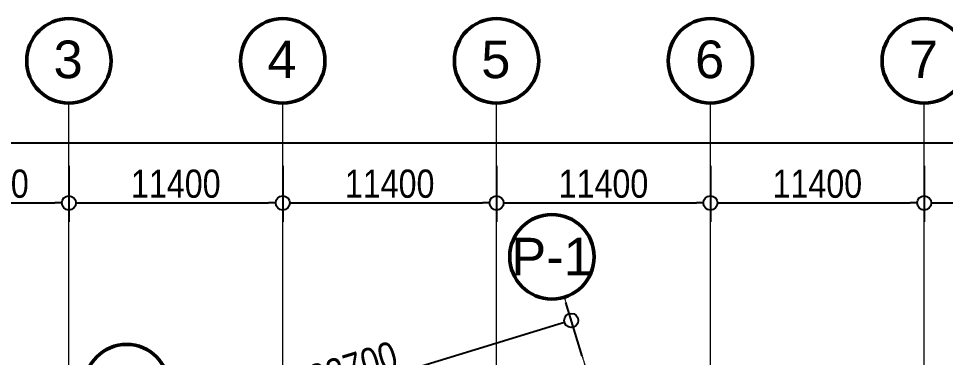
# Model space of a CAD drawing. Header units: millimetres. Extents: x 813027 to 1148939, y -931049 to -10.
# Drawn here: x 883357 to 932771, y -28665 to -10635 of the extents above; entities that cross this region are included whole.
import ezdxf

# ---------------------------------------------------------------- set-up
doc = ezdxf.new("R2010")
doc.units = ezdxf.units.MM
doc.linetypes.add('DPA_Grid _ Level 500', pattern=[5.5, 2.75, -0.75, 1.25, -0.75])
for name, color, linetype, lineweight in [('A-ANNO-DIMS', 1, 'Continuous', 9), ('S-GRID', 251, 'Continuous', 9), ('S-GRID-IDEN', 3, 'Continuous', 50)]:
    doc.layers.add(name, color=color, linetype=linetype, lineweight=lineweight)
doc.styles.add('Arial', font='arial.ttf', dxfattribs={"height": 2000})
doc.styles.add('Arial Narrow', font='ARIALN.TTF', dxfattribs={"height": 1500})
doc.dimstyles.new('DPA-DIM-3_0_C-C', dxfattribs={"dimscale": 304.8, "dimtxt": 1535.14646, "dimasz": 2.46063, "dimexe": 3.28084, "dimexo": 0.0625, "dimgap": 0.82021, "dimtad": 1, "dimdec": 0, "dimzin": 0, "dimdsep": 46, "dimtxsty": 'Arial Narrow', "dimblk1": 'DOTBLANK', "dimblk2": 'DOTBLANK', "dimsah": 1, "dimcen": 0.09, "dimdle": 3.28084, "dimadec": 8, "dimazin": 0, "dimtfac": 1, "dimtdec": 4, "dimtix": 1, "dimtmove": 0, "dimatfit": 3, "dimfxl": 6.56168, "dimfxlon": 1, "dimtvp": 1, "dimtolj": 1, "dimtzin": 0, "dimarcsym": 2})
doc.dimstyles.new('DPA-DIM-3_0_C-C_1', dxfattribs={"dimscale": 304.8, "dimtxt": 1535.14646, "dimasz": 2.46063, "dimexe": 3.28084, "dimexo": 0.0625, "dimgap": 0.82021, "dimtad": 1, "dimdec": 0, "dimzin": 0, "dimdsep": 46, "dimtxsty": 'Arial Narrow', "dimblk1": 'DOTBLANK', "dimblk2": 'DOTBLANK', "dimsah": 1, "dimcen": 0.09, "dimdle": 3.28084, "dimadec": 8, "dimazin": 0, "dimtfac": 1, "dimtdec": 4, "dimtix": 1, "dimtmove": 2, "dimatfit": 3, "dimfxl": 6.56168, "dimfxlon": 1, "dimtvp": 1, "dimtolj": 1, "dimtzin": 0, "dimarcsym": 2})

# ---------------------------------------------------------------- blocks, each defined once
blk = doc.blocks.new('Grid - 100 Scale-586761-4160 - LOWER PLATFORM LEVEL - REFLECTED CEILING GENERAL PLAN')
at = {"layer": 'S-GRID-IDEN'}
blk.add_circle((0, 0), 4.5, dxfattribs=at)
blk = doc.blocks.new('_DotBlank')
at = {"color": 0, "linetype": 'ByBlock', "lineweight": -2}
blk.add_line((-0.5, 0), (-1, 0), dxfattribs=at)
blk.add_circle((0, 0), 0.5, dxfattribs=at)
blk = doc.blocks.new('DIMBLOCK2-4160 - LOWER PLATFORM LEVEL - REFLECTED CEILING GENERAL PLAN')
at = {"layer": 'A-ANNO-DIMS', "color": 0, "lineweight": -2, "transparency": 16777216}
for p, q in [((877940, -18466), (877940, -21447)), ((886040, -18466), (886040, -21447)), ((878690, -20447), (885290, -20447))]:
    blk.add_line(p, q, dxfattribs=at)
at = {"layer": 'Defpoints', "color": 0, "transparency": 16777216}
for p in [(877940, -18447), (886040, -18447), (886040, -20447)]:
    blk.add_point(p, dxfattribs=at)
at = {"layer": 'A-ANNO-DIMS', "color": 0, "lineweight": -2, "transparency": 16777216, "xscale": 750, "yscale": 750, "zscale": 750, "rotation": 180}
blk.add_blockref('_DotBlank', (877940, -20447), dxfattribs=at)
at = {"layer": 'A-ANNO-DIMS', "color": 0, "lineweight": -2, "transparency": 16777216, "xscale": 750, "yscale": 750, "zscale": 750}
blk.add_blockref('_DotBlank', (886040, -20447), dxfattribs=at)
at = {"layer": 'A-ANNO-DIMS', "color": 0, "transparency": 16777216, "insert": (881990, -19431), "char_height": 1500, "width": 4561.58, "attachment_point": 5, "style": 'Arial Narrow'}
blk.add_mtext('\\A1;8100', dxfattribs=at)
blk = doc.blocks.new('DIMBLOCK3-4160 - LOWER PLATFORM LEVEL - REFLECTED CEILING GENERAL PLAN')
at = {"layer": 'A-ANNO-DIMS', "color": 0, "lineweight": -2, "transparency": 16777216}
for p, q in [((886040, -18466), (886040, -21447)), ((897440, -18466), (897440, -21447)), ((886790, -20447), (896690, -20447))]:
    blk.add_line(p, q, dxfattribs=at)
at = {"layer": 'Defpoints', "color": 0, "transparency": 16777216}
for p in [(886040, -18447), (897440, -18447), (897440, -20447)]:
    blk.add_point(p, dxfattribs=at)
at = {"layer": 'A-ANNO-DIMS', "color": 0, "lineweight": -2, "transparency": 16777216, "xscale": 750, "yscale": 750, "zscale": 750, "rotation": 180}
blk.add_blockref('_DotBlank', (886040, -20447), dxfattribs=at)
at = {"layer": 'A-ANNO-DIMS', "color": 0, "lineweight": -2, "transparency": 16777216, "xscale": 750, "yscale": 750, "zscale": 750}
blk.add_blockref('_DotBlank', (897440, -20447), dxfattribs=at)
at = {"layer": 'A-ANNO-DIMS', "color": 0, "transparency": 16777216, "insert": (891740, -19431), "char_height": 1500, "width": 5701.97, "attachment_point": 5, "style": 'Arial Narrow'}
blk.add_mtext('\\A1;11400', dxfattribs=at)
blk = doc.blocks.new('DIMBLOCK4-4160 - LOWER PLATFORM LEVEL - REFLECTED CEILING GENERAL PLAN')
at = {"layer": 'A-ANNO-DIMS', "color": 0, "lineweight": -2, "transparency": 16777216}
for p, q in [((897440, -18466), (897440, -21447)), ((908840, -18466), (908840, -21447)), ((898190, -20447), (908090, -20447))]:
    blk.add_line(p, q, dxfattribs=at)
at = {"layer": 'Defpoints', "color": 0, "transparency": 16777216}
for p in [(897440, -18447), (908840, -18447), (908840, -20447)]:
    blk.add_point(p, dxfattribs=at)
at = {"layer": 'A-ANNO-DIMS', "color": 0, "lineweight": -2, "transparency": 16777216, "xscale": 750, "yscale": 750, "zscale": 750, "rotation": 180}
blk.add_blockref('_DotBlank', (897440, -20447), dxfattribs=at)
at = {"layer": 'A-ANNO-DIMS', "color": 0, "lineweight": -2, "transparency": 16777216, "xscale": 750, "yscale": 750, "zscale": 750}
blk.add_blockref('_DotBlank', (908840, -20447), dxfattribs=at)
at = {"layer": 'A-ANNO-DIMS', "color": 0, "transparency": 16777216, "insert": (903140, -19431), "char_height": 1500, "width": 5701.97, "attachment_point": 5, "style": 'Arial Narrow'}
blk.add_mtext('\\A1;11400', dxfattribs=at)
blk = doc.blocks.new('DIMBLOCK5-4160 - LOWER PLATFORM LEVEL - REFLECTED CEILING GENERAL PLAN')
at = {"layer": 'A-ANNO-DIMS', "color": 0, "lineweight": -2, "transparency": 16777216}
for p, q in [((908840, -18466), (908840, -21447)), ((920240, -18466), (920240, -21447)), ((909590, -20447), (919490, -20447))]:
    blk.add_line(p, q, dxfattribs=at)
at = {"layer": 'Defpoints', "color": 0, "transparency": 16777216}
for p in [(908840, -18447), (920240, -18447), (920240, -20447)]:
    blk.add_point(p, dxfattribs=at)
at = {"layer": 'A-ANNO-DIMS', "color": 0, "lineweight": -2, "transparency": 16777216, "xscale": 750, "yscale": 750, "zscale": 750, "rotation": 180}
blk.add_blockref('_DotBlank', (908840, -20447), dxfattribs=at)
at = {"layer": 'A-ANNO-DIMS', "color": 0, "lineweight": -2, "transparency": 16777216, "xscale": 750, "yscale": 750, "zscale": 750}
blk.add_blockref('_DotBlank', (920240, -20447), dxfattribs=at)
at = {"layer": 'A-ANNO-DIMS', "color": 0, "transparency": 16777216, "insert": (914540, -19431), "char_height": 1500, "width": 5701.97, "attachment_point": 5, "style": 'Arial Narrow'}
blk.add_mtext('\\A1;11400', dxfattribs=at)
blk = doc.blocks.new('DIMBLOCK6-4160 - LOWER PLATFORM LEVEL - REFLECTED CEILING GENERAL PLAN')
at = {"layer": 'A-ANNO-DIMS', "color": 0, "lineweight": -2, "transparency": 16777216}
for p, q in [((920240, -18466), (920240, -21447)), ((931640, -18466), (931640, -21447)), ((920990, -20447), (930890, -20447))]:
    blk.add_line(p, q, dxfattribs=at)
at = {"layer": 'Defpoints', "color": 0, "transparency": 16777216}
for p in [(920240, -18447), (931640, -18447), (931640, -20447)]:
    blk.add_point(p, dxfattribs=at)
at = {"layer": 'A-ANNO-DIMS', "color": 0, "lineweight": -2, "transparency": 16777216, "xscale": 750, "yscale": 750, "zscale": 750, "rotation": 180}
blk.add_blockref('_DotBlank', (920240, -20447), dxfattribs=at)
at = {"layer": 'A-ANNO-DIMS', "color": 0, "lineweight": -2, "transparency": 16777216, "xscale": 750, "yscale": 750, "zscale": 750}
blk.add_blockref('_DotBlank', (931640, -20447), dxfattribs=at)
at = {"layer": 'A-ANNO-DIMS', "color": 0, "transparency": 16777216, "insert": (925940, -19431), "char_height": 1500, "width": 5701.97, "attachment_point": 5, "style": 'Arial Narrow'}
blk.add_mtext('\\A1;11400', dxfattribs=at)
blk = doc.blocks.new('DIMBLOCK7-4160 - LOWER PLATFORM LEVEL - REFLECTED CEILING GENERAL PLAN')
at = {"layer": 'A-ANNO-DIMS', "color": 0, "lineweight": -2, "transparency": 16777216}
for p, q in [((931640, -18466), (931640, -21447)), ((943040, -18466), (943040, -21447)), ((932390, -20447), (942290, -20447))]:
    blk.add_line(p, q, dxfattribs=at)
at = {"layer": 'Defpoints', "color": 0, "transparency": 16777216}
for p in [(931640, -18447), (943040, -18447), (943040, -20447)]:
    blk.add_point(p, dxfattribs=at)
at = {"layer": 'A-ANNO-DIMS', "color": 0, "lineweight": -2, "transparency": 16777216, "xscale": 750, "yscale": 750, "zscale": 750, "rotation": 180}
blk.add_blockref('_DotBlank', (931640, -20447), dxfattribs=at)
at = {"layer": 'A-ANNO-DIMS', "color": 0, "lineweight": -2, "transparency": 16777216, "xscale": 750, "yscale": 750, "zscale": 750}
blk.add_blockref('_DotBlank', (943040, -20447), dxfattribs=at)
at = {"layer": 'A-ANNO-DIMS', "color": 0, "transparency": 16777216, "insert": (937340, -19431), "char_height": 1500, "width": 5701.97, "attachment_point": 5, "style": 'Arial Narrow'}
blk.add_mtext('\\A1;11400', dxfattribs=at)
blk = doc.blocks.new('DIMBLOCK19-4160 - LOWER PLATFORM LEVEL - REFLECTED CEILING GENERAL PLAN')
at = {"layer": 'A-ANNO-DIMS', "color": 0, "lineweight": -2, "transparency": 16777216}
for p, q in [((865440, -15274), (865440, -18255)), ((1071370, -15274), (1071370, -18255)), ((866190, -17255), (967999, -17255)), ((1070620, -17255), (974100, -17255))]:
    blk.add_line(p, q, dxfattribs=at)
at = {"layer": 'Defpoints', "color": 0, "transparency": 16777216}
for p in [(865440, -15255), (1071370, -15255), (1071370, -17255)]:
    blk.add_point(p, dxfattribs=at)
at = {"layer": 'A-ANNO-DIMS', "color": 0, "lineweight": -2, "transparency": 16777216, "xscale": 750, "yscale": 750, "zscale": 750, "rotation": 180}
blk.add_blockref('_DotBlank', (865440, -17255), dxfattribs=at)
at = {"layer": 'A-ANNO-DIMS', "color": 0, "lineweight": -2, "transparency": 16777216, "xscale": 750, "yscale": 750, "zscale": 750}
blk.add_blockref('_DotBlank', (1071370, -17255), dxfattribs=at)
at = {"layer": 'A-ANNO-DIMS', "color": 0, "transparency": 16777216, "insert": (967629, -15066), "char_height": 1500, "width": 6842.37, "attachment_point": 1, "line_spacing_factor": 0.974696, "style": 'Arial Narrow'}
blk.add_mtext('\\A1;205930', dxfattribs=at)
blk = doc.blocks.new('DIMBLOCK27-4160 - LOWER PLATFORM LEVEL - REFLECTED CEILING GENERAL PLAN')
at = {"layer": 'A-ANNO-DIMS', "color": 0, "lineweight": -2, "transparency": 16777216}
for p, q in [((913401, -28592), (912531, -25741)), ((912105, -26916), (890871, -33391)), ((890731, -35504), (889862, -32653))]:
    blk.add_line(p, q, dxfattribs=at)
at = {"layer": 'Defpoints', "color": 0, "transparency": 16777216}
for p in [(913406, -28610), (890153, -33610), (890736, -35523)]:
    blk.add_point(p, dxfattribs=at)
at = {"layer": 'A-ANNO-DIMS', "color": 0, "lineweight": -2, "transparency": 16777216, "xscale": 750, "yscale": 750, "zscale": 750}
for p, rotation in [((912823, -26697), 16.9574782528489), ((890153, -33610), 196.9574782528489)]:
    blk.add_blockref('_DotBlank', p, dxfattribs=dict(at, rotation=rotation))
at = {"layer": 'A-ANNO-DIMS', "color": 0, "transparency": 16777216, "insert": (901192, -29182), "char_height": 1500, "width": 5701.97, "attachment_point": 5, "rotation": 16.9575, "style": 'Arial Narrow'}
blk.add_mtext('\\A1;23700', dxfattribs=at)

msp = doc.modelspace()

# ---------------------------------------------------------------- linework, layer by layer
at = {"layer": 'S-GRID', "linetype": 'DPA_Grid _ Level 500'}
for p, q in [((886040, -191381.7), (886040, -15135.4)), ((897440, -191381.7), (897440, -15135.4)), ((908840, -191381.7), (908840, -15135.4)), ((920240, -191381.7), (920240, -15135.4)), ((931640, -191381.7), (931640, -15135.4)), ((912446.6, -25463.7), (921185.9, -54124.8))]:
    msp.add_line(p, q, dxfattribs=at)

# ---------------------------------------------------------------- block references
at = {"layer": 'S-GRID-IDEN', "xscale": 499.9999999999995, "yscale": 499.9999999999995, "zscale": 499.9999999999995}
for p in [(886040, -12885.4), (897440, -12885.4), (908840, -12885.4), (920240, -12885.4), (931640, -12885.4)]:
    msp.add_blockref('Grid - 100 Scale-586761-4160 - LOWER PLATFORM LEVEL - REFLECTED CEILING GENERAL PLAN', p, dxfattribs=at)
for p, rotation in [((911790.3, -23311.5), 196.9574782528486), ((889120.8, -30223.9), 196.9574782528485)]:
    msp.add_blockref('Grid - 100 Scale-586761-4160 - LOWER PLATFORM LEVEL - REFLECTED CEILING GENERAL PLAN', p, dxfattribs=dict(at, rotation=rotation))

# ---------------------------------------------------------------- texts
at = {"layer": 'S-GRID-IDEN', "lineweight": 9, "char_height": 2000, "attachment_point": 1, "style": 'Arial'}
for s, insert, width in [('3', (885223.5, -11805.9), 1883.966), ('4', (896623.5, -11805.9), 1883.966), ('5', (908023.5, -11805.9), 1883.966), ('6', (919423.5, -11805.9), 1883.966), ('7', (930823.5, -11805.9), 1883.966), ('P-1', (909622.1, -22301.3), 5291.137)]:
    msp.add_mtext(s, dxfattribs=dict(at, insert=insert, width=width))

# ---------------------------------------------------------------- dimensions: what is measured, and where the dimension line sits
at = {"layer": 'A-ANNO-DIMS'}
dim = msp.add_linear_dim(base=(1071370, -17255.1), p1=(865440, -15255.1), p2=(1071370, -15255.1), dimstyle='DPA-DIM-3_0_C-C_1', override={"dimpost": '<>', "dimfxl": 205930}, dxfattribs=at)
dim.commit()
dim.dimension.update_dxf_attribs({"geometry": 'DIMBLOCK19-4160 - LOWER PLATFORM LEVEL - REFLECTED CEILING GENERAL PLAN', "text_midpoint": (971049.8, -16066.5), "dimtype": 160})
for base, p1, p2, override, picture, middle in [((886040, -20447.2), (877940, -18447.2), (886040, -18447.2), {"dimpost": '<>', "dimfxl": 8100}, 'DIMBLOCK2-4160 - LOWER PLATFORM LEVEL - REFLECTED CEILING GENERAL PLAN', (881990, -19431.4)), ((897440, -20447.2), (886040, -18447.2), (897440, -18447.2), {"dimpost": '<>', "dimfxl": 11400}, 'DIMBLOCK3-4160 - LOWER PLATFORM LEVEL - REFLECTED CEILING GENERAL PLAN', (891740, -19431.4)), ((908840, -20447.2), (897440, -18447.2), (908840, -18447.2), {"dimpost": '<>', "dimfxl": 11400}, 'DIMBLOCK4-4160 - LOWER PLATFORM LEVEL - REFLECTED CEILING GENERAL PLAN', (903140, -19431.4)), ((920240, -20447.2), (908840, -18447.2), (920240, -18447.2), {"dimpost": '<>', "dimfxl": 11400}, 'DIMBLOCK5-4160 - LOWER PLATFORM LEVEL - REFLECTED CEILING GENERAL PLAN', (914540, -19431.4)), ((931640, -20447.2), (920240, -18447.2), (931640, -18447.2), {"dimpost": '<>', "dimfxl": 11400}, 'DIMBLOCK6-4160 - LOWER PLATFORM LEVEL - REFLECTED CEILING GENERAL PLAN', (925940, -19431.4)), ((943040, -20447.2), (931640, -18447.2), (943040, -18447.2), {"dimpost": '<>', "dimfxl": 11400}, 'DIMBLOCK7-4160 - LOWER PLATFORM LEVEL - REFLECTED CEILING GENERAL PLAN', (937340, -19431.4))]:
    dim = msp.add_linear_dim(base=base, p1=p1, p2=p2, dimstyle='DPA-DIM-3_0_C-C', override=override, dxfattribs=at)
    dim.commit()
    dim.dimension.update_dxf_attribs({"geometry": picture, "text_midpoint": middle})
dim = msp.add_linear_dim(base=(890153.2, -33609.7), p1=(913406.1, -28610.3), p2=(890736.5, -35522.7), angle=16.95748, dimstyle='DPA-DIM-3_0_C-C', override={"dimpost": '<>', "dimfxl": 23700.000503}, dxfattribs=at)
dim.commit()
dim.dimension.update_dxf_attribs({"geometry": 'DIMBLOCK27-4160 - LOWER PLATFORM LEVEL - REFLECTED CEILING GENERAL PLAN', "text_midpoint": (901191.7, -29181.8)})

doc.saveas('drawing.dxf')
